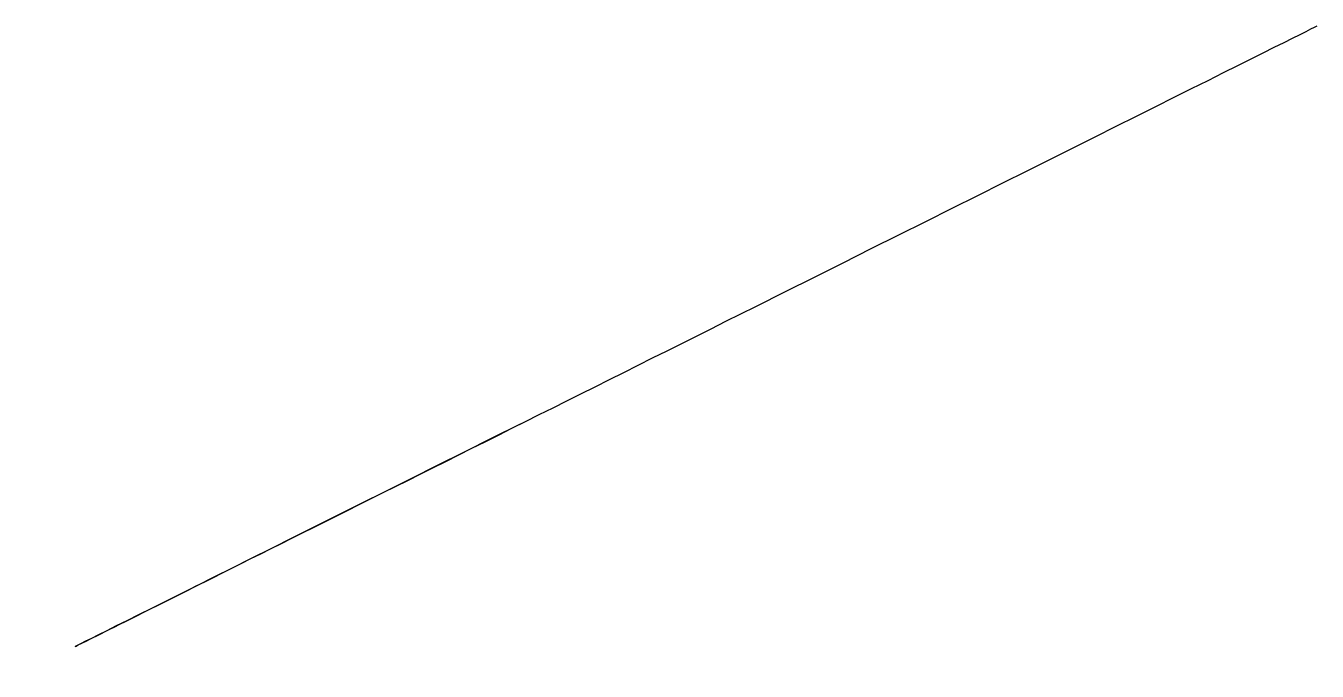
# Model space of a CAD drawing. Header units: millimetres. Extents: x -4 to 100, y -2 to 50.
import ezdxf

# ---------------------------------------------------------------- set-up
doc = ezdxf.new("R2010")
doc.units = ezdxf.units.MM
doc.layers.get('0').update_dxf_attribs({"linetype": 'CONTINUOUS'})

msp = doc.modelspace()

# ---------------------------------------------------------------- linework, layer by layer
msp.add_ellipse((50, 25), major_axis=(50, 25), ratio=0, start_param=360, end_param=6.283185)

doc.saveas('drawing.dxf')
